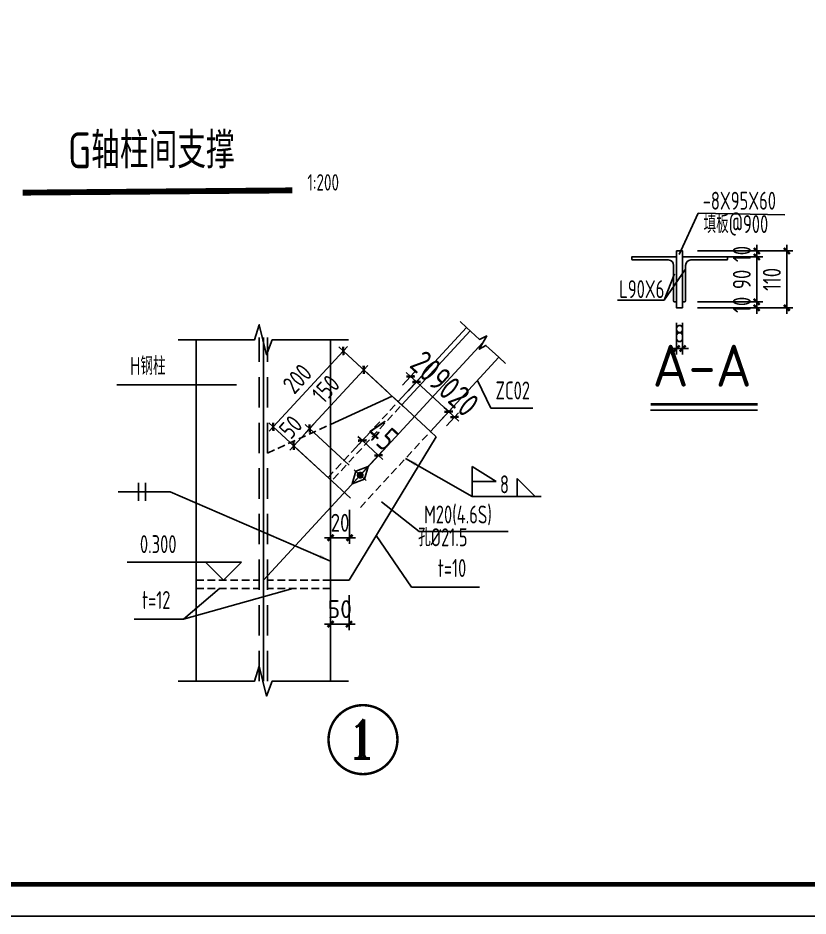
# Model space of a CAD drawing. Extents: x 177291 to 1288761, y 177638 to 322898.
# Drawn here: x 847937 to 874348, y 177960 to 207971 of the extents above; entities that cross this region are included whole.
import ezdxf
from ezdxf.enums import TextEntityAlignment as Align

# ---------------------------------------------------------------- set-up
doc = ezdxf.new("R2010")
doc.units = 0
doc.header["$LTSCALE"] = 1000
doc.linetypes.add('DASHEDX2', pattern=[38.1, 25.4, -12.7])
for name, color, linetype in [('B 板', 11, 'Continuous'), ('BOLT', 251, 'Continuous'), ('DIM', 146, 'Continuous'), ('DIM_SYMB', 3, 'Continuous'), ('DOTE', 1, 'Continuous'), ('NUM', 7, 'Continuous'), ('Prof', 2, 'Continuous'), ('PUB_DIM', 3, 'Continuous'), ('PUB_TEXT', 7, 'Continuous'), ('PUB_TITLE', 4, 'Continuous'), ('QXX', 4, 'DASHEDX2'), ('TEXT', 7, 'Continuous'), ('THICK', 6, 'Continuous'), ('THIN', 7, 'Continuous'), ('WELD', 7, 'Continuous'), ('型钢', 6, 'Continuous')]:
    doc.layers.add(name, color=color, linetype=linetype)
doc.styles.add('ROMANC', font='romant.shx', dxfattribs={"width": 0.8, "bigfont": '@1hztxt.shx'})
doc.styles.get("Standard").update_dxf_attribs({"font": 'gbenor.shx', "bigfont": 'gbcbig.shx'})
doc.styles.add('TSSD_Dimension', font='Tssdeng.shx', dxfattribs={"width": 0.8, "bigfont": 'hztxt.shx'})
doc.styles.add('TSSD_Label', font='tssdeng.shx', dxfattribs={"width": 0.7, "bigfont": 'hztxt.shx'})
doc.styles.add('TSSD_Norm', font='tssdeng.shx', dxfattribs={"bigfont": 'hztxt.shx'})
doc.dimstyles.new('TSSD_150_200', dxfattribs={"dimtxt": 600, "dimasz": 200, "dimexe": 200, "dimexo": 500, "dimgap": 200, "dimtad": 1, "dimdec": 0, "dimlfac": 0.75, "dimzin": 0, "dimdsep": 46, "dimtxsty": 'TSSD_Dimension', "dimblk": 'ARCHTICK', "dimcen": 0, "dimdle": 200, "dimclrt": 7, "dimadec": 0, "dimazin": 0, "dimtfac": 1, "dimtdec": 0, "dimtix": 1, "dimtmove": 2, "dimatfit": 3, "dimldrblk": 'ARCHTICK', "dimfxl": 1, "dimtolj": 1, "dimtzin": 0, "dimarcsym": 0})
doc.dimstyles.new('TSSD_15_200', dxfattribs={"dimtxt": 600, "dimasz": 200, "dimexe": 200, "dimexo": 500, "dimgap": 200, "dimtad": 1, "dimdec": 0, "dimlfac": 0.075, "dimzin": 0, "dimdsep": 46, "dimtxsty": 'TSSD_Dimension', "dimblk": 'ARCHTICK', "dimcen": 0, "dimdle": 200, "dimclrt": 7, "dimadec": 0, "dimazin": 0, "dimtfac": 1, "dimtdec": 0, "dimtix": 1, "dimtmove": 2, "dimatfit": 3, "dimldrblk": 'ARCHTICK', "dimfxl": 1, "dimtolj": 1, "dimtzin": 0, "dimarcsym": 0})
doc.dimstyles.new('TSSD_200_200', dxfattribs={"dimscale": 1.333333, "dimtxt": 450, "dimasz": 150, "dimexe": 150, "dimexo": 375, "dimgap": 150, "dimtad": 1, "dimdec": 0, "dimzin": 0, "dimdsep": 46, "dimtxsty": 'TSSD_Dimension', "dimblk": 'ARCHTICK', "dimcen": 0, "dimdle": 150, "dimclrd": 3, "dimclre": 3, "dimclrt": 7, "dimadec": 0, "dimazin": 0, "dimtfac": 1, "dimtdec": 0, "dimtix": 1, "dimtmove": 2, "dimatfit": 3, "dimfxl": 1, "dimtolj": 1, "dimtzin": 0, "dimarcsym": 0})
doc.dimstyles.new('TSSD_20_200', dxfattribs={"dimtxt": 600, "dimasz": 200, "dimexe": 200, "dimexo": 500, "dimgap": 200, "dimtad": 1, "dimdec": 0, "dimlfac": 0.05, "dimzin": 0, "dimdsep": 46, "dimtxsty": 'TSSD_Dimension', "dimblk": 'ARCHTICK', "dimblk1": 'ARCHTICK', "dimblk2": 'ARCHTICK', "dimcen": 0, "dimdle": 200, "dimclrt": 7, "dimadec": 0, "dimazin": 0, "dimtfac": 1, "dimtdec": 0, "dimtix": 1, "dimtmove": 2, "dimatfit": 3, "dimfxl": 1, "dimtolj": 1, "dimtzin": 0, "dimarcsym": 0})
doc.dimstyles.new('TSSD_LEADER_STYLE_400.0', dxfattribs={"dimtxt": 1200, "dimasz": 400, "dimexe": 400, "dimexo": 1000, "dimgap": 0.09, "dimtad": 0, "dimtih": 1, "dimtoh": 1, "dimdec": 4, "dimzin": 0, "dimdsep": 46, "dimtxsty": 'Standard', "dimcen": 0.09, "dimdle": 400, "dimclrt": 7, "dimadec": 0, "dimazin": 0, "dimtfac": 1, "dimtdec": 4, "dimtofl": 0, "dimtmove": 0, "dimatfit": 3, "dimfxl": 1, "dimtolj": 1, "dimtzin": 0, "dimarcsym": 0})

# ---------------------------------------------------------------- blocks, each defined once
blk = doc.blocks.new('_WELD006')
at = {"color": 0, "linetype": 'ByBlock'}
for p, q in [((0, 0), (0, 0.5)), ((0.4, 0), (0.4, 0.5))]:
    blk.add_line(p, q, dxfattribs=at)
blk = doc.blocks.new('_WELD001')
at = {"linetype": 'ByBlock'}
h = blk.add_hatch(color=0, dxfattribs=at)
h.paths.add_polyline_path([(0.8, 0.5), (0, 1), (0, 0.5)], flags=16)
edge = h.paths.add_edge_path()
edge.add_line((0.8, 0.5), (0, 1))
edge.add_line((0, 0.5), (0.8, 0.5))
edge.add_line((0, 0), (0, 1))
at = {"color": 0, "linetype": 'ByBlock'}
for p, q in [((0, 0), (0, 1)), ((0.8, 0.5), (0, 1)), ((0, 0.5), (0.8, 0.5))]:
    blk.add_line(p, q, dxfattribs=at)
blk = doc.blocks.new('_WELD004')
at = {"color": 0, "linetype": 'ByBlock'}
for p, q in [((0, 1), (1, 0)), ((0, 0), (0, 1))]:
    blk.add_line(p, q, dxfattribs=at)
blk = doc.blocks.new('_ArchTick')
at = {"color": 0, "linetype": 'ByBlock', "const_width": 0.4}
blk.add_lwpolyline([(-0.5, -0.5), (0.5, 0.5)], dxfattribs=at)
blk = doc.blocks.new('*D1616')
at = {"layer": 'Defpoints', "color": 0, "transparency": 16777216}
for p in [(858813, 196843), (861186, 194652), (858844, 192115)]:
    blk.add_point(p, dxfattribs=at)
at = {"layer": 'DIM', "color": 0, "lineweight": -2, "transparency": 16777216}
for p, q in [((856335, 194160), (858948, 196990)), ((860819, 194991), (858666, 196979)), ((858476, 192454), (856323, 194442))]:
    blk.add_line(p, q, dxfattribs=at)
at = {"layer": 'DIM', "color": 0, "lineweight": -2, "transparency": 16777216, "xscale": 200, "yscale": 200, "zscale": 200}
for p, rotation in [((858813, 196843), 47.28157496167499), ((856470, 194306), 227.281574961675)]:
    blk.add_blockref('_ArchTick', p, dxfattribs=dict(at, rotation=rotation))
at = {"layer": 'DIM', "color": 7, "transparency": 16777216, "insert": (857274, 195914), "char_height": 600, "attachment_point": 5, "rotation": 47.2816, "style": 'TSSD_Dimension'}
blk.add_mtext('\\A1;200', dxfattribs=at)
blk = doc.blocks.new('*D1617')
at = {"layer": 'Defpoints', "color": 0, "transparency": 16777216}
for p in [(859498, 196211), (860647, 195149), (859377, 192692)]:
    blk.add_point(p, dxfattribs=at)
at = {"layer": 'DIM', "color": 0, "lineweight": -2, "transparency": 16777216}
for p, q in [((857553, 194105), (859633, 196358)), ((860280, 195488), (859351, 196346)), ((859010, 193032), (857542, 194387))]:
    blk.add_line(p, q, dxfattribs=at)
at = {"layer": 'DIM', "color": 0, "lineweight": -2, "transparency": 16777216, "xscale": 200, "yscale": 200, "zscale": 200}
for p, rotation in [((859498, 196211), 47.28157496869979), ((857689, 194251), 227.2815749686997)]:
    blk.add_blockref('_ArchTick', p, dxfattribs=dict(at, rotation=rotation))
at = {"layer": 'DIM', "color": 7, "transparency": 16777216, "insert": (858226, 195570), "char_height": 600, "attachment_point": 5, "rotation": 47.2816, "style": 'TSSD_Dimension'}
blk.add_mtext('\\A1;150', dxfattribs=at)
blk = doc.blocks.new('*D1618')
at = {"layer": 'Defpoints', "color": 0, "transparency": 16777216}
for p in [(857689, 194251), (859377, 192692), (858844, 192115)]:
    blk.add_point(p, dxfattribs=at)
at = {"layer": 'DIM', "color": 0, "lineweight": -2, "transparency": 16777216}
for p, q in [((857155, 193674), (857689, 194251)), ((859010, 193032), (857542, 194387)), ((857689, 194251), (857824, 194398)), ((858476, 192454), (857008, 193810)), ((857155, 193674), (857020, 193527))]:
    blk.add_line(p, q, dxfattribs=at)
at = {"layer": 'DIM', "color": 0, "lineweight": -2, "transparency": 16777216, "xscale": 200, "yscale": 200, "zscale": 200}
for p, rotation in [((857689, 194251), 227.2815749616194), ((857155, 193674), 47.28157496161943)]:
    blk.add_blockref('_ArchTick', p, dxfattribs=dict(at, rotation=rotation))
at = {"layer": 'DIM', "color": 7, "transparency": 16777216, "insert": (857055, 194302), "char_height": 600, "attachment_point": 5, "rotation": 47.2816, "style": 'TSSD_Dimension'}
blk.add_mtext('\\A1;50', dxfattribs=at)
blk = doc.blocks.new('*D1619')
at = {"layer": 'Defpoints', "color": 0, "linetype": 'ByBlock', "transparency": 16777216}
for p in [(861258, 195810), (860451, 195330), (860647, 195149)]:
    blk.add_point(p, dxfattribs=at)
at = {"layer": 'DIM', "color": 3, "linetype": 'ByBlock', "lineweight": -2, "transparency": 16777216}
for p, q in [((860791, 195697), (861198, 196138)), ((861062, 195991), (860915, 196127)), ((861062, 195991), (861258, 195810)), ((860987, 195516), (861394, 195957)), ((861258, 195810), (861405, 195675))]:
    blk.add_line(p, q, dxfattribs=at)
at = {"layer": 'DIM', "color": 3, "linetype": 'ByBlock', "lineweight": -2, "transparency": 16777216, "xscale": 199.9999999999999, "yscale": 199.9999999999999, "zscale": 199.9999999999999}
for p, rotation in [((861062, 195991), 317.2815749616238), ((861258, 195810), 137.2815749616238)]:
    blk.add_blockref('_ArchTick', p, dxfattribs=dict(at, rotation=rotation))
at = {"layer": 'DIM', "color": 7, "linetype": 'ByBlock', "transparency": 16777216, "insert": (861567, 196342), "char_height": 800, "attachment_point": 5, "rotation": 317.2816, "style": 'TSSD_Dimension'}
blk.add_mtext('\\A1;20', dxfattribs=at)
blk = doc.blocks.new('*D1620')
at = {"layer": 'Defpoints', "color": 0, "linetype": 'ByBlock', "transparency": 16777216}
for p in [(862531, 194634), (861725, 194154), (861921, 193973)]:
    blk.add_point(p, dxfattribs=at)
at = {"layer": 'DIM', "color": 3, "linetype": 'ByBlock', "lineweight": -2, "transparency": 16777216}
for p, q in [((862064, 194521), (862471, 194962)), ((862335, 194815), (862189, 194951)), ((862260, 194341), (862667, 194781)), ((862335, 194815), (862531, 194634)), ((862531, 194634), (862678, 194499))]:
    blk.add_line(p, q, dxfattribs=at)
at = {"layer": 'DIM', "color": 3, "linetype": 'ByBlock', "lineweight": -2, "transparency": 16777216, "xscale": 199.9999999999999, "yscale": 199.9999999999999, "zscale": 199.9999999999999}
for p, rotation in [((862335, 194815), 317.2815749616577), ((862531, 194634), 137.2815749616577)]:
    blk.add_blockref('_ArchTick', p, dxfattribs=dict(at, rotation=rotation))
at = {"layer": 'DIM', "color": 7, "linetype": 'ByBlock', "transparency": 16777216, "insert": (862840, 195166), "char_height": 800, "attachment_point": 5, "rotation": 317.2816, "style": 'TSSD_Dimension'}
blk.add_mtext('\\A1;20', dxfattribs=at)
blk = doc.blocks.new('*D1621')
at = {"layer": 'Defpoints', "color": 0, "linetype": 'ByBlock', "transparency": 16777216}
for p in [(860647, 195149), (862335, 194815), (861725, 194154)]:
    blk.add_point(p, dxfattribs=at)
at = {"layer": 'DIM', "color": 3, "linetype": 'ByBlock', "lineweight": -2, "transparency": 16777216}
for p, q in [((860987, 195516), (861394, 195957)), ((861111, 195946), (862482, 194680)), ((862064, 194521), (862471, 194962))]:
    blk.add_line(p, q, dxfattribs=at)
at = {"layer": 'DIM', "color": 3, "linetype": 'ByBlock', "lineweight": -2, "transparency": 16777216, "xscale": 199.9999999999999, "yscale": 199.9999999999999, "zscale": 199.9999999999999}
for p, rotation in [((861258, 195810), 137.2815749616645), ((862335, 194815), 317.2815749616645)]:
    blk.add_blockref('_ArchTick', p, dxfattribs=dict(at, rotation=rotation))
at = {"layer": 'DIM', "color": 7, "linetype": 'ByBlock', "transparency": 16777216, "insert": (862204, 195754), "char_height": 800, "attachment_point": 5, "rotation": 317.2816, "style": 'TSSD_Dimension'}
blk.add_mtext('\\A1;90', dxfattribs=at)
blk = doc.blocks.new('*D1622')
at = {"layer": 'Defpoints', "color": 0, "linetype": 'ByBlock', "transparency": 16777216}
for p in [(859449, 193851), (858838, 193190), (859377, 192692)]:
    blk.add_point(p, dxfattribs=at)
at = {"layer": 'DIM', "color": 3, "linetype": 'ByBlock', "lineweight": -2, "transparency": 16777216}
for p, q in [((859178, 193557), (859585, 193998)), ((859449, 193851), (859302, 193987)), ((859988, 193354), (859449, 193851)), ((859716, 193060), (860123, 193501)), ((859988, 193354), (860135, 193218))]:
    blk.add_line(p, q, dxfattribs=at)
at = {"layer": 'DIM', "color": 3, "linetype": 'ByBlock', "lineweight": -2, "transparency": 16777216, "xscale": 199.9999999999999, "yscale": 199.9999999999999, "zscale": 199.9999999999999}
for p, rotation in [((859449, 193851), 317.2815749616635), ((859988, 193354), 137.2815749616635)]:
    blk.add_blockref('_ArchTick', p, dxfattribs=dict(at, rotation=rotation))
at = {"layer": 'DIM', "color": 7, "linetype": 'ByBlock', "transparency": 16777216, "insert": (860125, 194043), "char_height": 800, "attachment_point": 5, "rotation": 317.2816, "style": 'TSSD_Dimension'}
blk.add_mtext('\\A1;45', dxfattribs=at)
blk = doc.blocks.new('*D1623')
at = {"layer": 'Defpoints', "color": 0, "linetype": 'ByBlock', "transparency": 16777216}
for p in [(858388, 192034), (859023, 192034), (858388, 190601)]:
    blk.add_point(p, dxfattribs=at)
at = {"layer": 'DIM', "color": 0, "linetype": 'ByBlock', "lineweight": -2, "transparency": 16777216}
for p, q in [((858388, 191534), (858388, 190401)), ((859023, 191534), (859023, 190401)), ((858388, 190601), (858188, 190601)), ((859023, 190601), (858388, 190601)), ((859023, 190601), (859223, 190601))]:
    blk.add_line(p, q, dxfattribs=at)
at = {"layer": 'DIM', "color": 0, "linetype": 'ByBlock', "lineweight": -2, "transparency": 16777216, "xscale": 200, "yscale": 200, "zscale": 200}
blk.add_blockref('_ArchTick', (858388, 190601), dxfattribs=at)
at = {"layer": 'DIM', "color": 0, "linetype": 'ByBlock', "lineweight": -2, "transparency": 16777216, "xscale": 200, "yscale": 200, "zscale": 200, "rotation": 180}
blk.add_blockref('_ArchTick', (859023, 190601), dxfattribs=at)
at = {"layer": 'DIM', "color": 7, "linetype": 'ByBlock', "transparency": 16777216, "insert": (858705, 191101), "char_height": 600, "attachment_point": 5, "style": 'TSSD_Dimension'}
blk.add_mtext('\\A1;20', dxfattribs=at)
blk = doc.blocks.new('详图编号')
at = {"layer": 'PUB_DIM', "lineweight": -3, "const_width": 50}
for points in [[(700, 0, 1), (-700, 0)], [(-700, 0, 1), (700, 0)]]:
    blk.add_lwpolyline(points, format="xyb", dxfattribs=at)
at = {"layer": 'PUB_TEXT', "lineweight": -3, "style": 'ROMANC', "width": 0.888889}
blk.add_attdef('A', text='', height=788, dxfattribs=at).set_placement((-333, -382), (300, -382), align=Align.FIT)
blk = doc.blocks.new('*D1624')
at = {"layer": 'Defpoints', "color": 0, "transparency": 16777216}
for p in [(869954, 198284), (870154, 198284), (870154, 196925)]:
    blk.add_point(p, dxfattribs=at)
at = {"layer": 'DIM', "color": 0, "lineweight": -2, "transparency": 16777216}
for p, q in [((869954, 197784), (869954, 196725)), ((870154, 197784), (870154, 196725)), ((869954, 196925), (869754, 196925)), ((869954, 196925), (870154, 196925)), ((870154, 196925), (870354, 196925))]:
    blk.add_line(p, q, dxfattribs=at)
at = {"layer": 'DIM', "color": 0, "lineweight": -2, "transparency": 16777216, "xscale": 200, "yscale": 200, "zscale": 200}
blk.add_blockref('_ArchTick', (869954, 196925), dxfattribs=at)
at = {"layer": 'DIM', "color": 0, "lineweight": -2, "transparency": 16777216, "xscale": 200, "yscale": 200, "zscale": 200, "rotation": 180}
blk.add_blockref('_ArchTick', (870154, 196925), dxfattribs=at)
at = {"layer": 'DIM', "color": 7, "transparency": 16777216, "insert": (870054, 197425), "char_height": 600, "attachment_point": 5, "style": 'TSSD_Dimension'}
blk.add_mtext('\\A1;8', dxfattribs=at)
blk = doc.blocks.new('*D1625')
at = {"layer": 'Defpoints', "color": 0, "transparency": 16777216}
for p in [(870154, 200184), (870154, 199984), (872634, 199984)]:
    blk.add_point(p, dxfattribs=at)
at = {"layer": 'DIM', "color": 0, "lineweight": -2, "transparency": 16777216}
for p, q in [((870654, 200184), (872834, 200184)), ((872634, 200184), (872634, 200384)), ((872634, 200184), (872634, 199984)), ((870654, 199984), (872834, 199984)), ((872634, 199984), (872634, 199784))]:
    blk.add_line(p, q, dxfattribs=at)
at = {"layer": 'DIM', "color": 0, "lineweight": -2, "transparency": 16777216, "xscale": 200, "yscale": 200, "zscale": 200}
for p, rotation in [((872634, 200184), 270), ((872634, 199984), 90)]:
    blk.add_blockref('_ArchTick', p, dxfattribs=dict(at, rotation=rotation))
at = {"layer": 'DIM', "color": 7, "transparency": 16777216, "insert": (872134, 200084), "char_height": 600, "attachment_point": 5, "rotation": 90, "style": 'TSSD_Dimension'}
blk.add_mtext('\\A1;10', dxfattribs=at)
blk = doc.blocks.new('*D1626')
at = {"layer": 'Defpoints', "color": 0, "transparency": 16777216}
for p in [(870154, 199984), (870154, 198484), (872634, 198484)]:
    blk.add_point(p, dxfattribs=at)
at = {"layer": 'DIM', "color": 0, "lineweight": -2, "transparency": 16777216}
for p, q in [((872634, 200184), (872634, 198284)), ((870654, 199984), (872834, 199984)), ((870654, 198484), (872834, 198484))]:
    blk.add_line(p, q, dxfattribs=at)
at = {"layer": 'DIM', "color": 0, "lineweight": -2, "transparency": 16777216, "xscale": 200, "yscale": 200, "zscale": 200}
for p, rotation in [((872634, 199984), 90), ((872634, 198484), 270)]:
    blk.add_blockref('_ArchTick', p, dxfattribs=dict(at, rotation=rotation))
at = {"layer": 'DIM', "color": 7, "transparency": 16777216, "insert": (872134, 199234), "char_height": 600, "attachment_point": 5, "rotation": 90, "style": 'TSSD_Dimension'}
blk.add_mtext('\\A1;90', dxfattribs=at)
blk = doc.blocks.new('*D1627')
at = {"layer": 'Defpoints', "color": 0, "transparency": 16777216}
for p in [(870154, 198484), (870154, 198284), (872634, 198284)]:
    blk.add_point(p, dxfattribs=at)
at = {"layer": 'DIM', "color": 0, "lineweight": -2, "transparency": 16777216}
for p, q in [((872634, 198484), (872634, 198684)), ((870654, 198484), (872834, 198484)), ((872634, 198484), (872634, 198284)), ((870654, 198284), (872834, 198284)), ((872634, 198284), (872634, 198084))]:
    blk.add_line(p, q, dxfattribs=at)
at = {"layer": 'DIM', "color": 0, "lineweight": -2, "transparency": 16777216, "xscale": 200, "yscale": 200, "zscale": 200}
for p, rotation in [((872634, 198484), 270), ((872634, 198284), 90)]:
    blk.add_blockref('_ArchTick', p, dxfattribs=dict(at, rotation=rotation))
at = {"layer": 'DIM', "color": 7, "transparency": 16777216, "insert": (872134, 198384), "char_height": 600, "attachment_point": 5, "rotation": 90, "style": 'TSSD_Dimension'}
blk.add_mtext('\\A1;10', dxfattribs=at)
blk = doc.blocks.new('*D1628')
at = {"layer": 'Defpoints', "color": 0, "transparency": 16777216}
for p in [(870154, 200184), (870154, 198284), (873638, 198284)]:
    blk.add_point(p, dxfattribs=at)
at = {"layer": 'DIM', "color": 0, "lineweight": -2, "transparency": 16777216}
for p, q in [((870654, 200184), (873838, 200184)), ((873638, 200384), (873638, 198084)), ((870654, 198284), (873838, 198284))]:
    blk.add_line(p, q, dxfattribs=at)
at = {"layer": 'DIM', "color": 0, "lineweight": -2, "transparency": 16777216, "xscale": 200, "yscale": 200, "zscale": 200}
for p, rotation in [((873638, 200184), 90), ((873638, 198284), 270)]:
    blk.add_blockref('_ArchTick', p, dxfattribs=dict(at, rotation=rotation))
at = {"layer": 'DIM', "color": 7, "transparency": 16777216, "insert": (873138, 199234), "char_height": 600, "attachment_point": 5, "rotation": 90, "style": 'TSSD_Dimension'}
blk.add_mtext('\\A1;110', dxfattribs=at)
blk = doc.blocks.new('*D1630')
at = {"layer": 'Defpoints', "color": 0, "linetype": 'ByBlock', "transparency": 16777216}
for p in [(858388, 189188), (859005, 189188), (858388, 187716)]:
    blk.add_point(p, dxfattribs=at)
at = {"layer": 'DIM', "color": 3, "linetype": 'ByBlock', "lineweight": -2, "transparency": 16777216}
for p, q in [((858388, 188688), (858388, 187516)), ((859005, 188688), (859005, 187516)), ((858388, 187716), (858188, 187716)), ((859005, 187716), (858388, 187716)), ((859005, 187716), (859205, 187716))]:
    blk.add_line(p, q, dxfattribs=at)
at = {"layer": 'DIM', "color": 3, "linetype": 'ByBlock', "lineweight": -2, "transparency": 16777216, "xscale": 199.9999999999999, "yscale": 199.9999999999999, "zscale": 199.9999999999999}
blk.add_blockref('_ArchTick', (858388, 187716), dxfattribs=at)
at = {"layer": 'DIM', "color": 3, "linetype": 'ByBlock', "lineweight": -2, "transparency": 16777216, "xscale": 199.9999999999999, "yscale": 199.9999999999999, "zscale": 199.9999999999999, "rotation": 180}
blk.add_blockref('_ArchTick', (859005, 187716), dxfattribs=at)
at = {"layer": 'DIM', "color": 7, "linetype": 'ByBlock', "transparency": 16777216, "insert": (858696, 188216), "char_height": 600, "width": 1450.92, "attachment_point": 5, "style": 'TSSD_Dimension'}
blk.add_mtext('\\A1;{\\W1;50}', dxfattribs=at)

msp = doc.modelspace()

# ---------------------------------------------------------------- linework, layer by layer
at = {"layer": 'B 板'}
msp.add_lwpolyline([(870154.33, 198283.55), (870154.33, 200183.55), (869954.33, 200183.55), (869954.33, 198283.55)], close=True, dxfattribs=at)
at = {"layer": 'BOLT'}
for p, q in [((859693.69, 193035.22), (859060.52, 192349.5)), ((859648.46, 192986.24), (859230.16, 192828.04)), ((859648.46, 192986.24), (859524.04, 192556.68)), ((859105.75, 192398.48), (859230.16, 192828.04)), ((859181.18, 192873.26), (859573.02, 192511.45)), ((859105.75, 192398.48), (859524.04, 192556.68))]:
    msp.add_line(p, q, dxfattribs=at)
at = {"layer": 'BOLT', "const_width": 100}
msp.add_lwpolyline([(859422.33, 192741.34, 1), (859331.88, 192643.38, 1), (859422.33, 192741.34)], format="xyb", dxfattribs=at)
at = {"layer": 'DIM'}
for p, q in [((870038.11, 200066.6), (870670.05, 201447.02)), ((870670.05, 201447.02), (873574.11, 201391.48)), ((869533.27, 198539.3), (870254.33, 199575.49)), ((869533.27, 198539.3), (869880.98, 199425.28)), ((869533.27, 198539.3), (867977.14, 198539.3)), ((854211.12, 189787.59), (851589.9, 189787.59)), ((855411.12, 189787.59), (854211.12, 189787.59)), ((854811.12, 189187.59), (854211.12, 189787.59)), ((854811.12, 189187.59), (855411.12, 189787.59))]:
    msp.add_line(p, q, dxfattribs=at)
at = {"layer": 'DIM_SYMB', "const_width": 196}
msp.add_lwpolyline([(848098.88, 202133.69), (857108.69, 202209.34)], dxfattribs=at)
at = {"layer": 'DOTE'}
for p, q in [((856140.91, 185809.38), (856140.91, 197290.3)), ((856140.91, 189187.59), (863473.72, 197128.95))]:
    msp.add_line(p, q, dxfattribs=at)
at = {"layer": 'Prof'}
for p, q in [((862934.94, 197626.44), (860647.38, 195149.04)), ((863053.79, 197516.7), (860766.23, 195039.3)), ((853894.13, 185809.38), (853894.13, 197217.62)), ((858387.68, 185809.38), (858387.68, 197217.62)), ((864012.5, 196631.46), (861724.94, 194154.06)), ((860451.46, 195329.94), (858387.68, 194389.49)), ((860451.46, 195329.94), (860647.38, 195149.04)), ((860647.38, 195149.04), (861724.94, 194154.06)), ((861920.86, 193973.15), (859004.8, 189187.59)), ((861724.94, 194154.06), (861920.86, 193973.15)), ((858387.68, 189187.59), (859004.8, 189187.59))]:
    msp.add_line(p, q, dxfattribs=at)
at = {"layer": 'PUB_DIM', "linetype": 'ByBlock'}
for p, q in [((855243.93, 195707.46), (851243.67, 195707.46)), ((863746.67, 194931.71), (863294.67, 195854.06)), ((865149.97, 194931.71), (863746.67, 194931.71)), ((861345, 190809.91), (860085.59, 191803.43)), ((861089.37, 188951.12), (859914.83, 190681.05)), ((864322.19, 190809.91), (861345, 190809.91)), ((853471.88, 187883.38), (857126.17, 188907.14)), ((853474.35, 187883.38), (854672.61, 188907.14)), ((861089.37, 188951.12), (863361.53, 188951.12)), ((853474.35, 187883.38), (851824.95, 187883.38))]:
    msp.add_line(p, q, dxfattribs=at)
for points in [[(864232.91, 196427.95), (864012.5, 196631.46), (863582.45, 197028.55), (863354.08, 196899.15), (863605.93, 197346.3), (863364.98, 197229.36), (862934.94, 197626.44), (862714.53, 197829.96)], [(853294.13, 197217.62), (853894.13, 197217.62), (855844.91, 197217.62), (856004.91, 197717.62), (856241.54, 196718.88), (856436.91, 197217.62), (858387.68, 197217.62), (858987.68, 197217.62)], [(853294.13, 185809.38), (853894.13, 185809.38), (855844.91, 185809.38), (856004.91, 186309.38), (856241.54, 185310.63), (856436.91, 185809.38), (858387.68, 185809.38), (858987.68, 185809.38)]]:
    msp.add_lwpolyline(points, dxfattribs=at)
at = {"layer": 'PUB_TITLE'}
msp.add_lwpolyline([(809660.89, 240960.27), (898858.27, 240960.27), (898858.27, 177959.98), (809660.89, 177959.98)], close=True, dxfattribs=at)
at = {"layer": 'PUB_TITLE', "const_width": 159.09}
msp.add_lwpolyline([(812312.42, 179020.59), (812312.42, 239899.66), (897797.66, 239899.66), (897797.66, 179020.59)], close=True, dxfattribs=at)
at = {"layer": 'QXX', "ltscale": 0.04}
for p, q in [((856000.68, 185809.38), (856000.68, 197290.3)), ((856281.13, 185809.38), (856281.13, 197290.3)), ((858305.05, 192612.31), (859382.6, 191617.33))]:
    msp.add_line(p, q, dxfattribs=at)
at = {"layer": 'QXX', "ltscale": 0.01}
for p, q in [((858305.05, 192612.31), (860647.38, 195149.04)), ((858478.67, 192561.89), (860766.23, 195039.3)), ((856281.13, 193429.55), (858387.68, 194389.49)), ((859382.6, 191617.33), (861724.94, 194154.06)), ((853894.13, 189187.59), (856000.68, 189187.59)), ((858387.68, 189187.59), (856281.13, 189187.59)), ((853894.13, 188907.14), (856000.68, 188907.14)), ((858387.68, 188907.14), (856281.13, 188907.14))]:
    msp.add_line(p, q, dxfattribs=at)
at = {"layer": 'THICK', "linetype": 'ByBlock', "const_width": 100}
msp.add_lwpolyline([(869085.95, 195059.6), (872662.33, 195059.6)], dxfattribs=at)
at = {"layer": 'THIN', "linetype": 'ByBlock'}
msp.add_lwpolyline([(869085.95, 194859.6), (872662.33, 194859.6)], dxfattribs=at)
at = {"layer": 'WELD'}
for p, q in [((853022.22, 192132.46), (851282.43, 192132.46)), ((863121.26, 191984.99), (865427.79, 191984.99))]:
    msp.add_line(p, q, dxfattribs=at)
at = {"layer": '型钢'}
for points in [[(869954.33, 199983.55), (868454.33, 199983.55), (868454.33, 199916.89, 0.41421356), (868487.67, 199883.55), (869674.33, 199883.55, -0.41421356), (869854.33, 199703.55), (869854.33, 198516.89, 0.41421356), (869887.67, 198483.55), (869954.33, 198483.55)], [(870154.33, 199983.55), (871654.33, 199983.55), (871654.33, 199916.89, -0.41421356), (871621, 199883.55), (870434.33, 199883.55, 0.41421356), (870254.33, 199703.55), (870254.33, 198516.89, -0.41421356), (870221, 198483.55), (870154.33, 198483.55)]]:
    msp.add_lwpolyline(points, format="xyb", close=True, dxfattribs=at)

# ---------------------------------------------------------------- block references
at = {"layer": 'PUB_DIM', "linetype": 'Continuous', "lineweight": -3}
ref = msp.add_blockref('详图编号', (859470.17, 183854.72), dxfattribs=dict(at, xscale=1.645714286714792, yscale=1.645714286714792, zscale=1.645714286714792))
ref.add_attrib('A', '1', dxfattribs={"layer": 'PUB_TEXT', "color": 7, "lineweight": -2, "height": 1296, "style": 'ROMANC', "width": 1.125926}).set_placement((858921.77, 183226.11), (859964.05, 183226.11), align=Align.FIT)
at = {"layer": 'WELD'}
for name, p, xscale, yscale, zscale in [('_WELD001', (863121.26, 191984.99), 1000, 1000, 1000), ('_WELD006', (851962.43, 192132.46), 600, 600, 600), ('_WELD004', (864627.79, 191984.99), 600, 600, 600)]:
    msp.add_blockref(name, p, dxfattribs=dict(at, xscale=xscale, yscale=yscale, zscale=zscale))
at = {"layer": 'WELD', "xscale": -600, "yscale": 600, "zscale": 600, "rotation": 180}
msp.add_blockref('_WELD006', (851962.43, 192132.46), dxfattribs=at)

# ---------------------------------------------------------------- texts
at = {"layer": 'NUM', "linetype": 'ByBlock', "style": 'TSSD_Norm', "width": 0.8}
msp.add_text('G轴柱间支撑', height=1200, dxfattribs=at).set_placement((849605.46, 202946.69))
at = {"layer": 'NUM', "style": 'TSSD_Norm', "width": 0.7}
msp.add_text('1:200', height=550, dxfattribs=at).set_placement((857612.02, 202201.36))
at = {"layer": 'TEXT', "linetype": 'ByBlock', "style": 'TSSD_Norm'}
msp.add_text('A-A', height=1400, dxfattribs=at).set_placement((869150.57, 195231.91), align=Align.BOTTOM_LEFT)
at = {"layer": 'TEXT', "style": 'TSSD_Label', "width": 0.7}
msp.add_text('8', height=600, dxfattribs=at).set_placement((864047.79, 192084.99))
at = {"layer": 'THIN', "style": 'TSSD_Dimension', "width": 0.7}
for s, p in [('-8X95X60', (870826.42, 201563.03)), ('填板@900', (870856.84, 200783.2)), ('L90X6', (868034.95, 198608.67))]:
    msp.add_text(s, height=600, dxfattribs=at).set_placement(p)
for s, p in [('H钢柱', (851684.96, 195861.31)), ('ZC02', (863901.63, 195042.55)), ('M20(4.6S)', (861513.35, 190898.05)), ('孔%%c21.5', (861313.94, 190137.36)), ('t=10', (861972.06, 189108.11)), ('t=12', (852083.65, 188040.37))]:
    msp.add_text(s, height=600, dxfattribs=at).set_placement(p, align=Align.BOTTOM_LEFT)
msp.add_text('0.300', height=600, dxfattribs=at).set_placement((853237.63, 189907.59), align=Align.BOTTOM_RIGHT)

# ---------------------------------------------------------------- dimensions: what is measured, and where the dimension line sits
at = {"layer": 'DIM'}
for base, p1, p2, angle, text, dimstyle, picture, middle in [((872634.09, 199983.55), (870154.33, 200183.55), (870154.33, 199983.55), 90, '10', 'TSSD_20_200', '*D1625', (872134.09, 200083.55)), ((873638.31, 198283.55), (870154.33, 200183.55), (870154.33, 198283.55), 90, '110', 'TSSD_20_200', '*D1628', (873138.31, 199233.55)), ((872634.09, 198483.55), (870154.33, 199983.55), (870154.33, 198483.55), 90, '90', 'TSSD_20_200', '*D1626', (872134.09, 199233.55)), ((872634.09, 198283.55), (870154.33, 198483.55), (870154.33, 198283.55), 90, '10', 'TSSD_20_200', '*D1627', (872134.09, 198383.55)), ((859497.64, 196210.68), (859377.1, 192692.36), (860647.38, 195149.04), 227.281575, '150', 'TSSD_15_200', '*D1617', (858225.76, 195570.28))]:
    dim = msp.add_linear_dim(base=base, p1=p1, p2=p2, angle=angle, text=text, dimstyle=dimstyle, dxfattribs=at)
    dim.commit()
    dim.dimension.update_dxf_attribs({"geometry": picture, "text_midpoint": middle})
dim = msp.add_linear_dim(base=(870154.33, 196924.91), p1=(869954.33, 198283.55), p2=(870154.33, 198283.55), text='8', dimstyle='TSSD_20_200', dxfattribs=at)
dim.commit()
dim.dimension.update_dxf_attribs({"geometry": '*D1624', "text_midpoint": (870054.33, 197424.91)})
for p2, distance, text, picture, middle in [((861186.16, 194651.55), 3230.6, '200', '*D1616', (857274.13, 195914.01)), ((859377.1, 192692.36), 2298.26, '50', '*D1618', (857054.59, 194301.92))]:
    dim = msp.add_aligned_dim(p1=(858843.82, 192114.82), p2=p2, distance=distance, text=text, dimstyle='TSSD_15_200', dxfattribs=at)
    dim.commit()
    dim.dimension.update_dxf_attribs({"geometry": picture, "text_midpoint": middle})
at = {"layer": 'DIM', "linetype": 'ByBlock'}
for p1, p2, distance, text, picture, middle in [((860451.46, 195329.94), (860647.38, 195149.04), 900, '20', '*D1619', (861567.02, 196341.54)), ((860647.38, 195149.04), (861724.94, 194154.06), 900, '90', '*D1621', (862203.75, 195753.59)), ((861724.94, 194154.06), (861920.86, 193973.15), 900, '20', '*D1620', (862840.49, 195165.65)), ((859377.1, 192692.36), (858838.33, 193189.85), -900, '45', '*D1622', (860125.31, 194043.15))]:
    dim = msp.add_aligned_dim(p1=p1, p2=p2, distance=distance, text=text, dimstyle='TSSD_200_200', override={"dimtxt": 600, "dimlfac": 0.075}, dxfattribs=at)
    dim.commit()
    dim.dimension.update_dxf_attribs({"geometry": picture, "text_midpoint": middle})
dim = msp.add_aligned_dim(p1=(859023.19, 192034.46), p2=(858387.68, 192034.46), distance=1433.49, text='20', dimstyle='TSSD_150_200', dxfattribs=at)
dim.commit()
dim.dimension.update_dxf_attribs({"geometry": '*D1623', "text_midpoint": (858705.44, 191100.97)})
dim = msp.add_linear_dim(base=(858387.68, 187715.6), p1=(859004.8, 189187.59), p2=(858387.68, 189187.59), text='{\\W1;50}', dimstyle='TSSD_200_200', override={"dimlfac": 0.075}, dxfattribs=at)
dim.commit()
dim.dimension.update_dxf_attribs({"geometry": '*D1630', "text_midpoint": (858696.24, 188215.6)})

# ---------------------------------------------------------------- leaders
at = {"layer": 'WELD'}
for points in [[(860893.6, 193253.73), (863121.26, 191984.99)], [(858387.68, 189819.4), (853022.22, 192132.46)]]:
    msp.add_leader(points, dimstyle='TSSD_LEADER_STYLE_400.0', dxfattribs=at)

doc.saveas('drawing.dxf')
